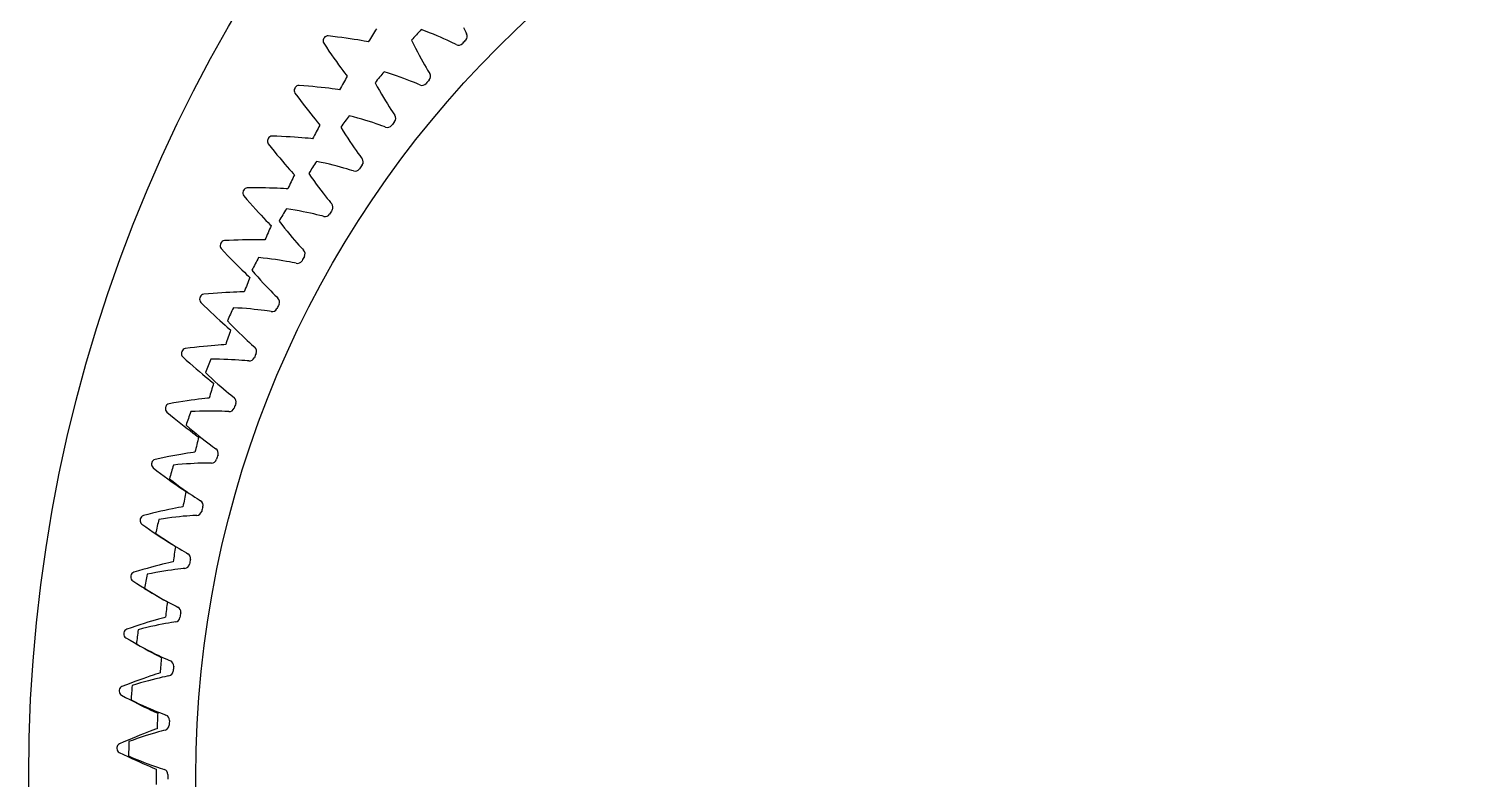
# Model space of a CAD drawing. Header units: millimetres. Extents: x -107 to 107, y -107 to 107.
# Drawn here: x -107.1 to -5.1, y -0.2 to 53.2 of the extents above; entities that cross this region are included whole.
import ezdxf

# ---------------------------------------------------------------- set-up
doc = ezdxf.new("R2010")
doc.units = ezdxf.units.MM

msp = doc.modelspace()

# ---------------------------------------------------------------- linework, layer by layer
at = {"layer": 'journal'}
msp.add_circle((-21.875, 0), 73.3245, dxfattribs=at)
at = {"layer": 'outer'}
msp.add_circle((0, 0), 107.079107, dxfattribs=at)
at = {"layer": 'output_ring'}
for p, q in [((-86.117481, 52.113367), (-85.928259, 51.831322)), ((-85.460281, 52.599354), (-85.797691, 52.638197)), ((-85.133917, 52.559568), (-85.460281, 52.599354)), ((-84.819504, 52.518754), (-85.133917, 52.559568)), ((-84.517855, 52.47726), (-84.819504, 52.518754)), ((-84.229989, 52.435484), (-84.517855, 52.47726)), ((-83.957225, 52.393898), (-84.229989, 52.435484)), ((-83.701347, 52.353081), (-83.957225, 52.393898)), ((-83.464922, 52.313783), (-83.701347, 52.353081)), ((-83.252019, 52.27707), (-83.464922, 52.313783)), ((-83.070354, 52.244733), (-83.252019, 52.27707)), ((-82.946397, 52.222127), (-83.070354, 52.244733)), ((-85.928259, 51.831322), (-85.743263, 51.559526)), ((-85.743263, 51.559526), (-85.562835, 51.298822)), ((-85.562835, 51.298822), (-85.387653, 51.049774)), ((-85.387653, 51.049774), (-85.218541, 50.813103)), ((-85.218541, 50.813103), (-85.056521, 50.589766)), ((-85.056521, 50.589766), (-84.902927, 50.381083)), ((-84.902927, 50.381083), (-84.759602, 50.188991)), ((-84.759602, 50.188991), (-84.62936, 50.016619)), ((-84.62936, 50.016619), (-84.517329, 49.870001)), ((-87.521695, 49.092816), (-87.860402, 49.117954)), ((-87.193986, 49.066289), (-87.521695, 49.092816)), ((-86.878178, 49.038251), (-87.193986, 49.066289)), ((-86.575095, 49.009015), (-86.878178, 49.038251)), ((-86.285773, 48.97894), (-86.575095, 49.009015)), ((-86.011547, 48.948442), (-86.285773, 48.97894)), ((-85.754225, 48.918027), (-86.011547, 48.948442)), ((-84.517329, 49.870001), (-84.440405, 49.770206)), ((-88.15866, 48.580595), (-87.958163, 48.306451)), ((-87.958163, 48.306451), (-87.762305, 48.042375)), ((-87.762305, 48.042375), (-87.571459, 47.789197)), ((-85.516402, 48.888343), (-85.754225, 48.918027)), ((-85.302187, 48.860288), (-85.516402, 48.888343)), ((-85.11936, 48.83534), (-85.302187, 48.860288)), ((-84.994589, 48.817776), (-85.11936, 48.83534)), ((-87.571459, 47.789197), (-87.386329, 47.547452)), ((-87.386329, 47.547452), (-87.207764, 47.317829)), ((-87.207764, 47.317829), (-87.036827, 47.101242)), ((-87.036827, 47.101242), (-86.874902, 46.898955)), ((-86.874902, 46.898955), (-86.72391, 46.712829)), ((-86.72391, 46.712829), (-86.586789, 46.545877)), ((-86.586789, 46.545877), (-86.468908, 46.403919)), ((-86.468908, 46.403919), (-86.388003, 46.307323)), ((-90.054994, 44.968006), (-89.843552, 44.702212)), ((-89.43931, 45.505619), (-89.778758, 45.51701)), ((-89.110796, 45.492394), (-89.43931, 45.505619)), ((-88.794111, 45.477178), (-89.110796, 45.492394)), ((-88.490093, 45.460249), (-88.794111, 45.477178)), ((-88.199789, 45.441923), (-88.490093, 45.460249)), ((-87.924553, 45.422563), (-88.199789, 45.441923)), ((-87.66621, 45.402602), (-87.924553, 45.422563)), ((-87.427378, 45.38258), (-87.66621, 45.402602)), ((-87.212202, 45.363229), (-87.427378, 45.38258)), ((-87.028515, 45.34571), (-87.212202, 45.363229)), ((-86.903134, 45.333217), (-87.028515, 45.34571)), ((-89.843552, 44.702212), (-89.637153, 44.44629)), ((-89.637153, 44.44629), (-89.436204, 44.201054)), ((-89.436204, 44.201054), (-89.241429, 43.967011)), ((-89.241429, 43.967011), (-89.053706, 43.744813)), ((-89.053706, 43.744813), (-88.874131, 43.53533)), ((-88.874131, 43.53533), (-88.704142, 43.339772)), ((-88.704142, 43.339772), (-88.545731, 43.159918)), ((-88.545731, 43.159918), (-88.401957, 42.99866)), ((-88.401957, 42.99866), (-88.27842, 42.861596)), ((-88.27842, 42.861596), (-88.193667, 42.768358)), ((-91.209978, 41.843656), (-91.549608, 41.841282)), ((-90.881197, 41.843756), (-91.209978, 41.843656)), ((-90.564156, 41.841385), (-90.881197, 41.843756)), ((-90.259701, 41.836791), (-90.564156, 41.841385)), ((-89.968893, 41.830245), (-90.259701, 41.836791)), ((-89.693099, 41.822055), (-89.968893, 41.830245)), ((-89.434159, 41.81258), (-89.693099, 41.822055)), ((-89.194712, 41.802253), (-89.434159, 41.81258)), ((-88.978929, 41.791638), (-89.194712, 41.802253)), ((-91.803369, 41.281534), (-91.581329, 41.024527)), ((-91.581329, 41.024527), (-91.364728, 40.77718)), ((-91.364728, 40.77718), (-91.154006, 40.540289)), ((-88.794682, 41.781578), (-88.978929, 41.791638)), ((-88.668898, 41.774176), (-88.794682, 41.781578)), ((-91.154006, 40.540289), (-90.949906, 40.314331)), ((-90.949906, 40.314331), (-90.753332, 40.099923)), ((-90.753332, 40.099923), (-90.565416, 39.897891)), ((-90.565416, 39.897891), (-90.387641, 39.709381)), ((-90.387641, 39.709381), (-90.222072, 39.536095)), ((-90.222072, 39.536095), (-90.071881, 39.380796)), ((-90.071881, 39.380796), (-89.94289, 39.248851)), ((-89.94289, 39.248851), (-89.854428, 39.159124)), ((-92.830787, 38.112945), (-93.170042, 38.096808)), ((-92.502281, 38.126368), (-92.830787, 38.112945)), ((-92.185404, 38.136848), (-92.502281, 38.126368)), ((-91.881013, 38.144595), (-92.185404, 38.136848)), ((-91.590179, 38.14984), (-91.881013, 38.144595)), ((-91.314279, 38.152833), (-91.590179, 38.14984)), ((-91.055167, 38.15386), (-91.314279, 38.152833)), ((-90.815499, 38.153245), (-91.055167, 38.15386)), ((-90.599463, 38.151384), (-90.815499, 38.153245)), ((-90.41496, 38.148798), (-90.599463, 38.151384)), ((-90.288979, 38.1465), (-90.41496, 38.148798)), ((-93.400911, 37.527237), (-93.168638, 37.279439)), ((-93.168638, 37.279439), (-92.942191, 37.041073)), ((-92.942191, 37.041073), (-92.722042, 36.812917)), ((-92.722042, 36.812917), (-92.508953, 36.595415)), ((-92.508953, 36.595415), (-92.303851, 36.38915)), ((-92.303851, 36.38915), (-92.107902, 36.194899)), ((-92.107902, 36.194899), (-91.922633, 36.013749)), ((-91.922633, 36.013749), (-91.750177, 35.847315)), ((-91.750177, 35.847315), (-91.593816, 35.69823)), ((-91.593816, 35.69823), (-91.459585, 35.57162)), ((-91.459585, 35.57162), (-91.367559, 35.485553)), ((-94.844995, 33.711282), (-94.602871, 33.473101)), ((-94.299076, 34.319614), (-94.637398, 34.289742)), ((-93.971384, 34.346339), (-94.299076, 34.319614)), ((-93.655191, 34.369652), (-93.971384, 34.346339)), ((-93.351365, 34.389729), (-93.655191, 34.369652)), ((-93.060982, 34.406755), (-93.351365, 34.389729)), ((-92.78543, 34.420927), (-93.060982, 34.406755)), ((-92.526573, 34.432453), (-92.78543, 34.420927)), ((-92.287077, 34.441552), (-92.526573, 34.432453)), ((-92.071142, 34.448447), (-92.287077, 34.441552)), ((-91.886686, 34.453341), (-92.071142, 34.448447)), ((-91.760716, 34.45615), (-91.886686, 34.453341)), ((-94.602871, 33.473101), (-94.36695, 33.244108)), ((-94.36695, 33.244108), (-94.137735, 33.02506)), ((-94.137735, 33.02506), (-93.916007, 32.816374)), ((-93.916007, 32.816374), (-93.702715, 32.61859)), ((-93.702715, 32.61859), (-93.499054, 32.432439)), ((-93.499054, 32.432439), (-93.306597, 32.258946)), ((-93.306597, 32.258946), (-93.127538, 32.099637)), ((-93.127538, 32.099637), (-92.965263, 31.957011)), ((-92.965263, 31.957011), (-92.826011, 31.835946)), ((-92.826011, 31.835946), (-92.730573, 31.753678)), ((-94.378886, 30.60714), (-94.66834, 30.578359)), ((-94.104135, 30.632467), (-94.378886, 30.60714)), ((-93.845958, 30.654474), (-94.104135, 30.632467)), ((-93.607027, 30.673271), (-93.845958, 30.654474)), ((-93.391549, 30.688911), (-93.607027, 30.673271)), ((-93.207443, 30.701276), (-93.391549, 30.688911)), ((-93.08169, 30.709188), (-93.207443, 30.701276)), ((-96.133249, 29.83994), (-95.881671, 29.611767)), ((-95.612432, 30.469895), (-95.949266, 30.426338)), ((-95.881671, 29.611767), (-95.636664, 29.392523)), ((-95.286092, 30.509878), (-95.612432, 30.469895)), ((-94.971104, 30.545986), (-95.286092, 30.509878)), ((-94.66834, 30.578359), (-94.971104, 30.545986)), ((-95.636664, 29.392523), (-95.398761, 29.182944)), ((-95.398761, 29.182944), (-95.168758, 28.983414)), ((-95.168758, 28.983414), (-94.947625, 28.794437)), ((-94.947625, 28.794437), (-94.736588, 28.616692)), ((-94.736588, 28.616692), (-94.537258, 28.451141)), ((-94.537258, 28.451141), (-94.35189, 28.29922)), ((-94.35189, 28.29922), (-94.183969, 28.163288)), ((-94.183969, 28.163288), (-94.039925, 28.047965)), ((-94.039925, 28.047965), (-93.941231, 27.969632)), ((-96.768696, 26.570115), (-97.103488, 26.512943)), ((-96.444245, 26.623291), (-96.768696, 26.570115)), ((-96.130979, 26.672134), (-96.444245, 26.623291)), ((-95.829776, 26.71675), (-96.130979, 26.672134)), ((-95.541726, 26.757237), (-95.829776, 26.71675)), ((-95.268227, 26.793678), (-95.541726, 26.757237)), ((-95.011154, 26.82613), (-95.268227, 26.793678)), ((-94.773181, 26.854594), (-95.011154, 26.82613)), ((-94.558514, 26.878954), (-94.773181, 26.854594)), ((-94.37506, 26.89877), (-94.558514, 26.878954)), ((-94.249731, 26.911771), (-94.37506, 26.89877)), ((-97.263557, 25.919571), (-97.002938, 25.701781)), ((-97.002938, 25.701781), (-96.749248, 25.492646)), ((-96.749248, 25.492646), (-96.503047, 25.29288)), ((-96.503047, 25.29288), (-96.265146, 25.102836)), ((-96.265146, 25.102836), (-96.036537, 24.922975)), ((-96.036537, 24.922975), (-95.81847, 24.753929)), ((-95.81847, 24.753929), (-95.612594, 24.596592)), ((-95.612594, 24.596592), (-95.421222, 24.452307)), ((-95.421222, 24.452307), (-95.24793, 24.323292)), ((-95.24793, 24.323292), (-95.099331, 24.213901)), ((-95.099331, 24.213901), (-94.997544, 24.139633)), ((-97.76597, 22.626681), (-98.09817, 22.555988)), ((-97.44394, 22.692961), (-97.76597, 22.626681)), ((-97.132911, 22.754459), (-97.44394, 22.692961)), ((-96.833764, 22.811245), (-97.132911, 22.754459)), ((-96.547591, 22.863372), (-96.833764, 22.811245)), ((-96.275794, 22.910867), (-96.547591, 22.863372)), ((-96.020246, 22.95371), (-96.275794, 22.910867)), ((-95.783623, 22.991795), (-96.020246, 22.95371)), ((-95.57012, 23.024834), (-95.783623, 22.991795)), ((-95.38762, 23.052068), (-95.57012, 23.024834)), ((-95.26292, 23.070138), (-95.38762, 23.052068)), ((-98.23406, 21.956616), (-97.96483, 21.749566)), ((-97.96483, 21.749566), (-97.702873, 21.550884)), ((-97.702873, 21.550884), (-97.448778, 21.361261)), ((-97.448778, 21.361261), (-97.203372, 21.181013)), ((-97.203372, 21.181013), (-96.967661, 21.010564)), ((-96.967661, 21.010564), (-96.742923, 20.850494)), ((-96.742923, 20.850494), (-96.53084, 20.70163)), ((-96.53084, 20.70163), (-96.333778, 20.565219)), ((-96.333778, 20.565219), (-96.1554, 20.443333)), ((-96.1554, 20.443333), (-96.00249, 20.340054)), ((-96.00249, 20.340054), (-95.897777, 20.269971)), ((-98.602615, 18.64607), (-98.931677, 18.561973)), ((-98.283535, 18.725347), (-98.602615, 18.64607)), ((-97.975254, 18.799399), (-98.283535, 18.725347)), ((-97.678654, 18.868261), (-97.975254, 18.799399)), ((-97.394829, 18.931943), (-97.678654, 18.868261)), ((-97.125179, 18.990414), (-97.394829, 18.931943)), ((-96.871578, 19.043578), (-97.125179, 18.990414)), ((-96.636692, 19.09122), (-96.871578, 19.043578)), ((-96.424704, 19.132885), (-96.636692, 19.09122)), ((-96.243457, 19.167493), (-96.424704, 19.132885)), ((-96.119593, 19.190601), (-96.243457, 19.167493)), ((-99.043166, 17.957587), (-98.765766, 17.761618)), ((-98.765766, 17.761618), (-98.495972, 17.573715)), ((-98.495972, 17.573715), (-98.234402, 17.394544)), ((-98.234402, 17.394544), (-97.981892, 17.22439)), ((-97.981892, 17.22439), (-97.739468, 17.063633)), ((-97.739468, 17.063633), (-97.508427, 16.912803)), ((-97.508427, 16.912803), (-97.290486, 16.772655)), ((-97.290486, 16.772655), (-97.088057, 16.644343)), ((-97.088057, 16.644343), (-96.904886, 16.529785)), ((-96.904886, 16.529785), (-96.747916, 16.432788)), ((-96.747916, 16.432788), (-96.640449, 16.367007)), ((-99.277256, 14.634825), (-99.60264, 14.537461)), ((-98.961651, 14.726967), (-99.277256, 14.634825)), ((-98.656624, 14.813451), (-98.961651, 14.726967)), ((-98.363058, 14.894277), (-98.656624, 14.813451)), ((-98.082047, 14.969409), (-98.363058, 14.894277)), ((-97.814989, 15.038759), (-98.082047, 14.969409)), ((-97.56375, 15.102156), (-97.814989, 15.038759)), ((-97.330988, 15.159279), (-97.56375, 15.102156)), ((-97.120862, 15.2095), (-97.330988, 15.159279)), ((-96.941167, 15.251425), (-97.120862, 15.2095)), ((-96.818341, 15.279534), (-96.941167, 15.251425)), ((-99.689543, 13.929053), (-99.40443, 13.744487)), ((-99.40443, 13.744487), (-99.127243, 13.567672)), ((-99.127243, 13.567672), (-98.858626, 13.399249)), ((-98.858626, 13.399249), (-98.599428, 13.239467)), ((-98.599428, 13.239467), (-98.350689, 13.088667)), ((-98.350689, 13.088667), (-98.113725, 12.947323)), ((-98.113725, 12.947323), (-97.890283, 12.816123)), ((-97.890283, 12.816123), (-97.682821, 12.69612)), ((-97.682821, 12.69612), (-97.495158, 12.589079)), ((-97.495158, 12.589079), (-97.334386, 12.498523)), ((-97.334386, 12.498523), (-97.224341, 12.437151)), ((-97.657451, 11.261126), (-97.86537, 11.202431)), ((-97.479603, 11.310299), (-97.657451, 11.261126)), ((-97.358017, 11.343363), (-97.479603, 11.310299)), ((-99.788784, 10.599534), (-100.109955, 10.489064)), ((-99.477173, 10.70439), (-99.788784, 10.599534)), ((-99.175902, 10.803165), (-99.477173, 10.70439)), ((-98.885852, 10.895822), (-99.175902, 10.803165)), ((-98.608117, 10.982279), (-98.885852, 10.895822)), ((-98.344088, 11.062396), (-98.608117, 10.982279)), ((-98.095626, 11.135923), (-98.344088, 11.062396)), ((-97.86537, 11.202431), (-98.095626, 11.135923)), ((-100.172132, 9.877634), (-99.879773, 9.704774)), ((-99.879773, 9.704774), (-99.595647, 9.539337)), ((-99.595647, 9.539337), (-99.320426, 9.381938)), ((-99.320426, 9.381938), (-99.054966, 9.232792)), ((-99.054966, 9.232792), (-98.800319, 9.092196)), ((-98.800319, 9.092196), (-98.557823, 8.960572)), ((-98.557823, 8.960572), (-98.329247, 8.838535)), ((-98.329247, 8.838535), (-98.117093, 8.727037)), ((-98.117093, 8.727037), (-97.925246, 8.62769)), ((-97.925246, 8.62769), (-97.760936, 8.543723)), ((-97.760936, 8.543723), (-97.648494, 8.486861)), ((-98.46633, 7.151393), (-98.711608, 7.067857)), ((-98.238958, 7.227178), (-98.46633, 7.151393)), ((-98.033589, 7.294251), (-98.238958, 7.227178)), ((-97.85788, 7.35059), (-98.033589, 7.294251)), ((-97.737734, 7.388554), (-97.85788, 7.35059)), ((-100.13636, 6.546828), (-100.45279, 6.423433)), ((-99.829254, 6.664227), (-100.13636, 6.546828)), ((-99.532233, 6.77513), (-99.829254, 6.664227)), ((-99.246177, 6.879464), (-99.532233, 6.77513)), ((-98.972174, 6.977107), (-99.246177, 6.879464)), ((-98.711608, 7.067857), (-98.972174, 6.977107)), ((-100.490137, 5.809986), (-100.191013, 5.649116)), ((-100.191013, 5.649116), (-99.900417, 5.495329)), ((-99.900417, 5.495329), (-99.619043, 5.349213)), ((-99.619043, 5.349213), (-99.347757, 5.210948)), ((-99.347757, 5.210948), (-99.087622, 5.080787)), ((-99.087622, 5.080787), (-98.83999, 4.959098)), ((-98.83999, 4.959098), (-98.606657, 4.846424)), ((-98.606657, 4.846424), (-98.390158, 4.743616)), ((-98.390158, 4.743616), (-98.194442, 4.652125)), ((-98.194442, 4.652125), (-98.026865, 4.574886)), ((-98.026865, 4.574886), (-97.912211, 4.522628)), ((-98.916946, 3.061705), (-99.173619, 2.96047)), ((-98.675254, 3.155113), (-98.916946, 3.061705)), ((-98.451141, 3.24005), (-98.675254, 3.155113)), ((-98.248659, 3.315391), (-98.451141, 3.24005)), ((-98.075377, 3.378805), (-98.248659, 3.315391)), ((-97.956868, 3.421606), (-98.075377, 3.378805)), ((-100.319412, 2.483366), (-100.630582, 2.347249)), ((-100.017316, 2.613114), (-100.319412, 2.483366)), ((-99.725034, 2.735963), (-100.017316, 2.613114)), ((-99.443441, 2.851804), (-99.725034, 2.735963)), ((-99.173619, 2.96047), (-99.443441, 2.851804)), ((-100.643038, 1.732792), (-100.33764, 1.584176)), ((-100.33764, 1.584176), (-100.04105, 1.442293)), ((-100.04105, 1.442293), (-99.753986, 1.307699)), ((-99.753986, 1.307699), (-99.477319, 1.180542)), ((-99.477319, 1.180542), (-99.212123, 1.06103)), ((-99.212123, 1.06103), (-98.959763, 0.949476)), ((-98.959763, 0.949476), (-98.722055, 0.846351)), ((-98.722055, 0.846351), (-98.501568, 0.752401)), ((-98.501568, 0.752401), (-98.302306, 0.668917)), ((-98.302306, 0.668917), (-98.131736, 0.598533)), ((-98.131736, 0.598533), (-98.015059, 0.550963))]:
    msp.add_line(p, q, dxfattribs=at)
for centre, radius, start, end in [((0, 0), 98.016607, 147.161803, 147.805939), ((-85.866762, 52.278109), 0.3, 148.665765, 213.307909), ((0, 0), 100.829107, 148.624558, 148.665765), ((-85.829141, 52.33985), 0.3, 83.982414, 148.624558), ((0, 0), 100.829107, 150.947138, 150.988345), ((-87.879735, 48.818578), 0.3, 86.304995, 150.947138), ((0, 0), 98.016607, 149.484383, 150.12852), ((-87.914823, 48.755362), 0.3, 150.988345, 215.630489), ((0, 0), 98.016607, 151.806964, 152.451101), ((-89.81844, 45.152511), 0.3, 153.310926, 217.95307), ((0, 0), 100.829107, 153.269719, 153.310926), ((-89.785943, 45.217096), 0.3, 88.627575, 153.269719), ((-91.544633, 41.541323), 0.3, 90.950156, 155.5923), ((0, 0), 98.016607, 154.129545, 154.773681), ((-91.574486, 41.475474), 0.3, 155.633507, 220.275651), ((0, 0), 100.829107, 155.5923, 155.633507), ((0, 0), 98.016607, 156.452125, 157.096262), ((-93.180075, 37.730293), 0.3, 157.956087, 222.598231), ((0, 0), 100.829107, 157.91488, 157.956087), ((-93.152916, 37.797298), 0.3, 93.272737, 157.91488), ((0, 0), 98.016607, 158.774706, 159.418843), ((-94.63257, 33.923121), 0.3, 160.278668, 224.920812), ((0, 0), 100.829107, 160.237461, 160.278668), ((-94.608148, 33.991171), 0.3, 95.595317, 160.237461), ((0, 0), 98.016607, 161.097286, 161.741423), ((-95.929583, 30.060213), 0.3, 162.601249, 227.243392), ((0, 0), 100.829107, 162.560042, 162.601249), ((-95.907939, 30.129198), 0.3, 97.917898, 162.560042), ((0, 0), 98.016607, 163.419867, 164.064004), ((-97.050154, 26.217722), 0.3, 100.240478, 164.882622), ((-97.068985, 26.147917), 0.3, 164.923829, 229.565973), ((0, 0), 100.829107, 164.882622, 164.923829), ((0, 0), 98.016607, 165.742448, 166.386584), ((-98.032916, 22.26317), 0.3, 102.563059, 167.205203), ((-98.048902, 22.19266), 0.3, 167.24641, 231.888554), ((0, 0), 100.829107, 167.205203, 167.24641), ((0, 0), 98.016607, 168.065028, 168.709165), ((-98.85461, 18.272041), 0.3, 104.88564, 169.527784), ((-98.867726, 18.20094), 0.3, 169.568991, 234.211134), ((0, 0), 100.829107, 169.527784, 169.568991), ((0, 0), 98.016607, 170.387609, 171.031746), ((0, 0), 100.829107, 171.850364, 171.891571), ((-99.513886, 14.25089), 0.3, 107.20822, 171.850364), ((-99.52411, 14.179316), 0.3, 171.891571, 236.533715), ((0, 0), 98.016607, 172.71019, 173.354326), ((0, 0), 100.829107, 174.172945, 174.214152), ((-100.009661, 10.206325), 0.3, 109.530801, 174.172945), ((-100.016976, 10.134396), 0.3, 174.214152, 238.856296), ((0, 0), 98.016607, 175.03277, 175.676907), ((0, 0), 100.829107, 176.495526, 176.536732), ((-100.341121, 6.144991), 0.3, 111.853382, 176.495526), ((-100.345514, 6.072825), 0.3, 176.536732, 241.178876), ((0, 0), 98.016607, 177.355351, 177.999488), ((0, 0), 100.829107, 178.818106, 178.859313), ((-100.50772, 2.073561), 0.3, 114.175962, 178.818106), ((-100.509185, 2.001276), 0.3, 178.859313, 243.501457), ((0, 0), 98.016607, 179.677932, 180.322068)]:
    msp.add_arc(centre, radius, start, end, dxfattribs=at)
at = {"layer": 'thin_ring_external'}
for p, q in [((-78.887325, 52.979954), (-79.186601, 53.093277)), ((-76.192683, 53.228937), (-76.098887, 53.049586)), ((-76.098887, 53.049586), (-76.017578, 52.89713)), ((-79.872816, 52.342802), (-79.733228, 52.054838)), ((-79.733228, 52.054838), (-79.595261, 51.777926)), ((-78.599201, 52.867259), (-78.887325, 52.979954)), ((-78.322741, 52.755677), (-78.599201, 52.867259)), ((-78.058575, 52.645768), (-78.322741, 52.755677)), ((-77.807498, 52.538201), (-78.058575, 52.645768)), ((-77.570551, 52.433793), (-77.807498, 52.538201)), ((-77.349159, 52.333591), (-77.570551, 52.433793)), ((-77.145392, 52.23901), (-77.349159, 52.333591)), ((-76.962581, 52.152152), (-77.145392, 52.23901)), ((-76.807122, 52.076743), (-76.962581, 52.152152)), ((-76.700032, 52.025963), (-76.807122, 52.076743)), ((-76.017578, 52.89713), (-75.962734, 52.792063)), ((-79.595261, 51.777926), (-79.459443, 51.512532)), ((-79.459443, 51.512532), (-79.326389, 51.259232)), ((-79.326389, 51.259232), (-79.196836, 51.018761)), ((-79.196836, 51.018761), (-79.071692, 50.792082)), ((-81.518143, 49.999761), (-81.822815, 50.097655)), ((-81.224641, 49.901926), (-81.518143, 49.999761)), ((-79.071692, 50.792082), (-78.952125, 50.580519)), ((-78.952125, 50.580519), (-78.83973, 50.38601)), ((-78.83973, 50.38601), (-78.736899, 50.211682)), ((-78.736899, 50.211682), (-78.647911, 50.063576)), ((-78.647911, 50.063576), (-78.587773, 49.961447)), ((-82.469816, 49.313121), (-82.315706, 49.03266)), ((-82.315706, 49.03266), (-82.16378, 48.763154)), ((-80.942845, 49.804605), (-81.224641, 49.901926)), ((-80.673411, 49.708328), (-80.942845, 49.804605)), ((-80.417169, 49.613721), (-80.673411, 49.708328)), ((-80.1752, 49.521548), (-80.417169, 49.613721)), ((-79.94898, 49.432782), (-80.1752, 49.521548)), ((-79.74065, 49.348728), (-79.94898, 49.432782)), ((-79.553642, 49.271318), (-79.74065, 49.348728)), ((-79.394535, 49.203945), (-79.553642, 49.271318)), ((-79.284992, 49.158699), (-79.394535, 49.203945)), ((-82.16378, 48.763154), (-82.014588, 48.505041)), ((-82.014588, 48.505041), (-81.868774, 48.258865)), ((-81.868774, 48.258865), (-81.727111, 48.025323)), ((-81.727111, 48.025323), (-81.590556, 47.805329)), ((-83.99336, 46.889125), (-84.302633, 46.971335)), ((-81.590556, 47.805329), (-81.460342, 47.600147)), ((-81.460342, 47.600147), (-81.338162, 47.411631)), ((-81.338162, 47.411631), (-81.226564, 47.242782)), ((-81.226564, 47.242782), (-81.13013, 47.099413)), ((-81.13013, 47.099413), (-81.064856, 47.000488)), ((-84.908731, 46.154787), (-84.740501, 45.882561)), ((-84.740501, 45.882561), (-84.575012, 45.621164)), ((-83.695245, 46.806403), (-83.99336, 46.889125)), ((-83.408847, 46.723598), (-83.695245, 46.806403)), ((-83.134848, 46.641205), (-83.408847, 46.723598)), ((-82.87411, 46.559805), (-83.134848, 46.641205)), ((-82.627751, 46.480108), (-82.87411, 46.559805)), ((-82.397293, 46.403007), (-82.627751, 46.480108)), ((-82.184943, 46.329701), (-82.397293, 46.403007)), ((-81.994226, 46.261941), (-82.184943, 46.329701)), ((-81.831887, 46.202779), (-81.994226, 46.261941)), ((-81.720176, 46.163186), (-81.831887, 46.202779)), ((-84.575012, 45.621164), (-84.412835, 45.371006)), ((-84.412835, 45.371006), (-84.254642, 45.132597)), ((-84.254642, 45.132597), (-84.101239, 44.906592)), ((-84.101239, 44.906592), (-83.953629, 44.693858)), ((-83.953629, 44.693858), (-83.813109, 44.495593)), ((-83.813109, 44.495593), (-83.681462, 44.313561)), ((-83.681462, 44.313561), (-83.561388, 44.15063)), ((-83.561388, 44.15063), (-83.457759, 44.012372)), ((-83.457759, 44.012372), (-83.387519, 43.916909)), ((-87.183198, 42.876041), (-87.001287, 42.61276)), ((-86.306516, 43.656161), (-86.619584, 43.722471)), ((-86.004567, 43.588769), (-86.306516, 43.656161)), ((-85.714314, 43.520695), (-86.004567, 43.588769)), ((-85.436466, 43.4524), (-85.714314, 43.520695)), ((-85.171911, 43.384419), (-85.436466, 43.4524)), ((-84.921804, 43.317405), (-85.171911, 43.384419)), ((-84.68771, 43.252173), (-84.921804, 43.317405)), ((-84.471894, 43.189805), (-84.68771, 43.252173)), ((-84.277966, 43.131872), (-84.471894, 43.189805)), ((-84.112818, 43.081076), (-84.277966, 43.131872)), ((-83.999232, 43.047239), (-84.112818, 43.081076)), ((-87.001287, 42.61276), (-86.822667, 42.360154)), ((-86.822667, 42.360154), (-86.647929, 42.118603)), ((-86.647929, 42.118603), (-86.477768, 41.888582)), ((-86.477768, 41.888582), (-86.313026, 41.670705)), ((-86.313026, 41.670705), (-86.154746, 41.465786)), ((-86.154746, 41.465786), (-86.004285, 41.274954)), ((-86.004285, 41.274954), (-85.863516, 41.099882)), ((-85.863516, 41.099882), (-85.735279, 40.943295)), ((-85.735279, 40.943295), (-85.624726, 40.810508)), ((-85.624726, 40.810508), (-85.549703, 40.718756)), ((-88.451579, 40.309302), (-88.767623, 40.359541)), ((-88.146582, 40.257416), (-88.451579, 40.309302)), ((-87.853232, 40.204252), (-88.146582, 40.257416)), ((-87.572259, 40.150232), (-87.853232, 40.204252)), ((-87.304578, 40.095849), (-87.572259, 40.150232)), ((-87.051376, 40.041693), (-87.304578, 40.095849)), ((-86.814256, 39.988499), (-87.051376, 40.041693)), ((-86.595537, 39.937232), (-86.814256, 39.988499)), ((-86.398904, 39.889276), (-86.595537, 39.937232)), ((-86.231378, 39.84698), (-86.398904, 39.889276)), ((-86.116212, 39.818986), (-86.231378, 39.84698)), ((-89.287283, 39.485437), (-89.092167, 39.231788)), ((-89.092167, 39.231788), (-88.900881, 38.988631)), ((-88.900881, 38.988631), (-88.714037, 38.756317)), ((-88.714037, 38.756317), (-88.532353, 38.535285)), ((-88.532353, 38.535285), (-88.356701, 38.326105)), ((-88.356701, 38.326105), (-88.188164, 38.129534)), ((-88.188164, 38.129534), (-88.028156, 37.946634)), ((-88.028156, 37.946634), (-87.878631, 37.778978)), ((-87.878631, 37.778978), (-87.742565, 37.629143)), ((-90.42295, 36.857281), (-90.741148, 36.891317)), ((-90.115702, 36.821036), (-90.42295, 36.857281)), ((-89.82002, 36.78292), (-90.115702, 36.821036)), ((-89.536655, 36.743317), (-89.82002, 36.78292)), ((-89.266547, 36.702673), (-89.536655, 36.743317)), ((-89.010909, 36.661516), (-89.266547, 36.702673)), ((-87.742565, 37.629143), (-87.625377, 37.502174)), ((-87.625377, 37.502174), (-87.545767, 37.414373)), ((-91.215498, 35.991819), (-91.007684, 35.748463)), ((-91.007684, 35.748463), (-90.804232, 35.515392)), ((-88.771383, 36.620499), (-89.010909, 36.661516)), ((-88.550332, 36.580467), (-88.771383, 36.620499)), ((-88.351507, 36.542614), (-88.550332, 36.580467)), ((-88.182039, 36.508927), (-88.351507, 36.542614)), ((-88.065594, 36.48685), (-88.182039, 36.508927)), ((-90.804232, 35.515392), (-90.60577, 35.292921)), ((-90.60577, 35.292921), (-90.413037, 35.081454)), ((-90.413037, 35.081454), (-90.226933, 34.881515)), ((-90.226933, 34.881515), (-90.048579, 34.693807)), ((-90.048579, 34.693807), (-89.879441, 34.519315)), ((-89.879441, 34.519315), (-89.72155, 34.359513)), ((-89.72155, 34.359513), (-89.578011, 34.216821)), ((-89.578011, 34.216821), (-89.454492, 34.096002)), ((-89.454492, 34.096002), (-89.370503, 34.012379)), ((-92.215488, 33.309104), (-92.535009, 33.326848)), ((-91.90679, 33.288594), (-92.215488, 33.309104)), ((-91.609548, 33.265626), (-91.90679, 33.288594)), ((-91.32453, 33.240543), (-91.609548, 33.265626)), ((-91.052699, 33.213744), (-91.32453, 33.240543)), ((-90.795293, 33.185694), (-91.052699, 33.213744)), ((-90.553985, 33.156961), (-90.795293, 33.185694)), ((-90.331178, 33.128268), (-90.553985, 33.156961)), ((-90.130679, 33.100616), (-90.331178, 33.128268)), ((-89.959713, 33.075626), (-90.130679, 33.100616)), ((-89.842292, 33.059524), (-89.959713, 33.075626)), ((-92.962811, 32.404303), (-92.742842, 32.171876)), ((-92.742842, 32.171876), (-92.527755, 31.949496)), ((-92.527755, 31.949496), (-92.318192, 31.737449)), ((-92.318192, 31.737449), (-92.114913, 31.5361)), ((-92.114913, 31.5361), (-91.918843, 31.345924)), ((-91.918843, 31.345924), (-91.731137, 31.167567)), ((-91.731137, 31.167567), (-91.553309, 31.00194)), ((-91.553309, 31.00194), (-91.387465, 30.850408)), ((-91.387465, 30.850408), (-91.236828, 30.715231)), ((-91.236828, 30.715231), (-91.107301, 30.600876)), ((-91.107301, 30.600876), (-91.019151, 30.521652)), ((-93.824516, 29.674027), (-94.144525, 29.675433)), ((-93.515173, 29.669306), (-93.824516, 29.674027)), ((-93.217145, 29.661545), (-93.515173, 29.669306)), ((-92.931219, 29.651049), (-93.217145, 29.661545)), ((-92.658374, 29.638164), (-92.931219, 29.651049)), ((-92.399872, 29.623294), (-92.658374, 29.638164)), ((-92.157412, 29.60692), (-92.399872, 29.623294)), ((-91.93343, 29.589641), (-92.157412, 29.60692)), ((-91.731781, 29.572263), (-91.93343, 29.589641)), ((-91.559761, 29.556035), (-91.731781, 29.572263)), ((-94.524663, 28.732247), (-94.293114, 28.511355)), ((-91.441671, 29.545949), (-91.559761, 29.556035)), ((-94.293114, 28.511355), (-94.066953, 28.300248)), ((-94.066953, 28.300248), (-93.846836, 28.099178)), ((-93.846836, 28.099178), (-93.633541, 27.908471)), ((-93.633541, 27.908471), (-93.428016, 27.728555)), ((-93.428016, 27.728555), (-93.231448, 27.560015)), ((-93.231448, 27.560015), (-93.045395, 27.403684)), ((-93.045395, 27.403684), (-92.87203, 27.260817)), ((-92.87203, 27.260817), (-92.714687, 27.133508)), ((-92.714687, 27.133508), (-92.57949, 27.025917)), ((-92.57949, 27.025917), (-92.48741, 26.951297)), ((-95.245835, 25.961534), (-95.565499, 25.946599)), ((-94.936655, 25.972615), (-95.245835, 25.961534)), ((-94.63862, 25.980081), (-94.936655, 25.972615)), ((-94.352531, 25.984198), (-94.63862, 25.980081)), ((-94.079384, 25.985262), (-94.352531, 25.984198)), ((-93.820459, 25.983611), (-94.079384, 25.985262)), ((-93.577479, 25.979637), (-93.820459, 25.983611)), ((-93.352907, 25.973818), (-93.577479, 25.979637)), ((-93.150634, 25.966759), (-93.352907, 25.973818)), ((-92.97801, 25.959335), (-93.150634, 25.966759)), ((-92.859559, 25.955293), (-92.97801, 25.959335)), ((-95.896982, 24.985233), (-95.654456, 24.776452)), ((-95.654456, 24.776452), (-95.41781, 24.577168)), ((-95.41781, 24.577168), (-95.187713, 24.3876)), ((-95.187713, 24.3876), (-94.964959, 24.208032)), ((-94.964959, 24.208032), (-94.750516, 24.038845)), ((-94.750516, 24.038845), (-94.545598, 23.880562)), ((-94.545598, 23.880562), (-94.351806, 23.733934)), ((-94.351806, 23.733934), (-94.171372, 23.600107)), ((-94.171372, 23.600107), (-94.007734, 23.480998)), ((-94.007734, 23.480998), (-93.86722, 23.38045)), ((-93.86722, 23.38045), (-93.77145, 23.310629)), ((-96.475738, 22.18131), (-96.794223, 22.150072)), ((-96.167527, 22.208163), (-96.475738, 22.18131)), ((-95.870262, 22.230838), (-96.167527, 22.208163)), ((-95.584756, 22.249557), (-95.870262, 22.230838)), ((-95.31202, 22.264567), (-95.584756, 22.249557)), ((-95.053349, 22.276138), (-95.31202, 22.264567)), ((-94.810483, 22.284577), (-95.053349, 22.276138)), ((-94.585907, 22.290232), (-94.810483, 22.284577)), ((-94.383537, 22.29351), (-94.585907, 22.290232)), ((-94.210759, 22.294911), (-94.383537, 22.29351)), ((-94.092257, 22.296922), (-94.210759, 22.294911)), ((-97.076185, 21.173034), (-96.823315, 20.97691)), ((-96.823315, 20.97691), (-96.576803, 20.789969)), ((-96.576803, 20.789969), (-96.337326, 20.612397)), ((-96.337326, 20.612397), (-96.105694, 20.444437)), ((-96.105694, 20.444437), (-95.882891, 20.286421)), ((-95.882891, 20.286421), (-95.67016, 20.138807)), ((-95.67016, 20.138807), (-95.469133, 20.002266)), ((-95.469133, 20.002266), (-95.282101, 19.877826)), ((-95.282101, 19.877826), (-95.112595, 19.767228)), ((-95.112595, 19.767228), (-94.96713, 19.673986)), ((-94.96713, 19.673986), (-94.867919, 19.609146)), ((-97.204579, 18.385774), (-97.511017, 18.343218)), ((-96.908859, 18.423597), (-97.204579, 18.385774)), ((-96.624682, 18.45687), (-96.908859, 18.423597)), ((-96.353068, 18.485786), (-96.624682, 18.45687)), ((-96.095325, 18.510551), (-96.353068, 18.485786)), ((-95.853207, 18.531379), (-96.095325, 18.510551)), ((-95.629212, 18.548493), (-95.853207, 18.531379)), ((-95.427274, 18.562101), (-95.629212, 18.548493)), ((-95.254793, 18.572322), (-95.427274, 18.562101)), ((-95.136548, 18.580381), (-95.254793, 18.572322)), ((-97.511017, 18.343218), (-97.827491, 18.295758)), ((-98.059197, 17.305598), (-97.796643, 17.122641)), ((-97.796643, 17.122641), (-97.540906, 16.948531)), ((-97.540906, 16.948531), (-97.292676, 16.783419)), ((-97.292676, 16.783419), (-97.05277, 16.627505)), ((-97.05277, 16.627505), (-96.822189, 16.481071)), ((-96.822189, 16.481071), (-96.602197, 16.344513)), ((-96.602197, 16.344513), (-96.394461, 16.218414)), ((-96.394461, 16.218414), (-96.201319, 16.103686)), ((-96.201319, 16.103686), (-96.026387, 16.001888)), ((-96.026387, 16.001888), (-95.87635, 15.916195)), ((-95.87635, 15.916195), (-95.773959, 15.856505)), ((-98.348969, 14.45727), (-98.662607, 14.393713)), ((-98.045104, 14.515417), (-98.348969, 14.45727)), ((-97.751702, 14.568291), (-98.045104, 14.515417)), ((-97.469594, 14.616031), (-97.751702, 14.568291)), ((-97.19981, 14.658778), (-97.469594, 14.616031)), ((-96.943669, 14.696671), (-97.19981, 14.658778)), ((-96.702929, 14.729835), (-96.943669, 14.696671)), ((-96.480101, 14.758364), (-96.702929, 14.729835)), ((-96.279121, 14.782265), (-96.480101, 14.758364)), ((-96.107387, 14.801279), (-96.279121, 14.782265)), ((-95.989707, 14.815365), (-96.107387, 14.801279)), ((-98.843453, 13.393014), (-98.571899, 13.223701)), ((-98.571899, 13.223701), (-98.307607, 13.062877)), ((-98.307607, 13.062877), (-98.051269, 12.910654)), ((-98.051269, 12.910654), (-97.803715, 12.767194)), ((-97.803715, 12.767194), (-97.565958, 12.632725)), ((-97.565958, 12.632725), (-97.339281, 12.507577)), ((-97.339281, 12.507577), (-97.125377, 12.39225)), ((-97.125377, 12.39225), (-96.926628, 12.287534)), ((-96.926628, 12.287534), (-96.746726, 12.1948)), ((-96.746726, 12.1948), (-96.59251, 12.11688)), ((-96.59251, 12.11688), (-96.487205, 12.062496)), ((-98.98741, 10.533605), (-99.297394, 10.454117)), ((-98.686911, 10.607192), (-98.98741, 10.533605)), ((-98.396591, 10.674978), (-98.686911, 10.607192)), ((-98.117288, 10.73706), (-98.396591, 10.674978)), ((-97.850039, 10.793527), (-98.117288, 10.73706)), ((-97.596166, 10.844449), (-97.850039, 10.793527)), ((-97.357435, 10.889862), (-97.596166, 10.844449)), ((-97.136354, 10.929732), (-97.357435, 10.889862)), ((-96.936856, 10.963864), (-97.136354, 10.929732)), ((-96.766317, 10.991622), (-96.936856, 10.963864)), ((-96.64951, 11.011699), (-96.766317, 10.991622)), ((-99.426908, 9.445488), (-99.147063, 9.290262)), ((-99.147063, 9.290262), (-98.874903, 9.143143)), ((-98.874903, 9.143143), (-98.611127, 9.004208)), ((-98.611127, 9.004208), (-98.356571, 8.873575)), ((-98.356571, 8.873575), (-98.112258, 8.751421)), ((-98.112258, 8.751421), (-97.879486, 8.638011)), ((-97.879486, 8.638011), (-97.659973, 8.533756)), ((-97.659973, 8.533756), (-97.456137, 8.439325)), ((-97.456137, 8.439325), (-97.271734, 8.355898)), ((-97.271734, 8.355898), (-97.113741, 8.285954)), ((-97.113741, 8.285954), (-97.005795, 8.237018)), ((-97.229864, 7.153289), (-97.398764, 7.116859)), ((-97.114235, 7.179304), (-97.229864, 7.153289)), ((-99.424674, 6.582459), (-99.730194, 6.487247)), ((-99.128323, 6.671294), (-99.424674, 6.582459)), ((-98.841843, 6.753815), (-99.128323, 6.671294)), ((-98.566075, 6.830078), (-98.841843, 6.753815)), ((-98.302058, 6.900117), (-98.566075, 6.830078)), ((-98.051117, 6.963935), (-98.302058, 6.900117)), ((-97.815015, 7.021479), (-98.051117, 6.963935)), ((-97.596258, 7.072585), (-97.815015, 7.021479)), ((-97.398764, 7.116859), (-97.596258, 7.072585)), ((-99.808038, 5.473321), (-99.520632, 5.332586)), ((-99.520632, 5.332586), (-99.241315, 5.199555)), ((-99.241315, 5.199555), (-98.970789, 5.07427)), ((-98.970789, 5.07427), (-98.709895, 4.956805)), ((-98.709895, 4.956805), (-98.459663, 4.847285)), ((-98.459663, 4.847285), (-98.221404, 4.745909)), ((-98.221404, 4.745909), (-97.996854, 4.652999)), ((-97.996854, 4.652999), (-97.788462, 4.569098)), ((-97.788462, 4.569098), (-97.600041, 4.495196)), ((-97.600041, 4.495196), (-97.438682, 4.43341)), ((-97.438682, 4.43341), (-97.328379, 4.39005)), ((-98.307332, 3.065253), (-98.554688, 2.988705)), ((-98.074477, 3.134778), (-98.307332, 3.065253)), ((-97.858615, 3.196987), (-98.074477, 3.134778)), ((-97.663638, 3.251287), (-97.858615, 3.196987)), ((-97.496819, 3.296294), (-97.663638, 3.251287)), ((-97.382669, 3.328179), (-97.496819, 3.296294)), ((-99.659619, 2.614141), (-99.959879, 2.503452)), ((-99.368191, 2.717991), (-99.659619, 2.614141)), ((-99.086298, 2.815033), (-99.368191, 2.717991)), ((-98.814784, 2.905277), (-99.086298, 2.815033)), ((-98.554688, 2.988705), (-98.814784, 2.905277)), ((-99.98585, 1.486874), (-99.691633, 1.360998)), ((-99.691633, 1.360998), (-99.405888, 1.242403)), ((-99.405888, 1.242403), (-99.129318, 1.131094)), ((-99.129318, 1.131094), (-98.862766, 1.027104)), ((-98.862766, 1.027104), (-98.607268, 0.930504)), ((-98.607268, 0.930504), (-98.364144, 0.841425)), ((-98.364144, 0.841425), (-98.135142, 0.760102)), ((-98.135142, 0.760102), (-97.922738, 0.686952)), ((-97.922738, 0.686952), (-97.730789, 0.622767)), ((-97.730789, 0.622767), (-97.566486, 0.569301)), ((-97.566486, 0.569301), (-97.454113, 0.531629))]:
    msp.add_line(p, q, dxfattribs=at)
for centre, radius, start, end in [((-21.875, 0), 78.125, 137.188079, 137.933872), ((-76.529006, 52.359692), 0.375, 242.866241, 316.228201), ((-21.875, 0), 75.3125, 135.966921, 136.228201), ((-76.289667, 52.60838), 0.375, 315.966921, 29.328881), ((-21.875, 0), 78.125, 140.114909, 140.860701), ((-78.904901, 49.76131), 0.375, 318.89375, 32.25571), ((-79.13123, 49.500725), 0.375, 245.793071, 319.155031), ((-21.875, 0), 75.3125, 138.89375, 139.155031), ((-21.875, 0), 78.125, 143.041738, 143.78753), ((-81.371351, 46.784419), 0.375, 321.820579, 35.182539), ((-81.584079, 46.512618), 0.375, 248.7199, 322.08186), ((-21.875, 0), 75.3125, 141.820579, 142.08186), ((-83.682582, 43.685472), 0.375, 324.747408, 38.109368), ((-21.875, 0), 78.125, 145.968567, 146.71436), ((-83.881153, 43.403163), 0.375, 251.646729, 325.008689), ((-21.875, 0), 75.3125, 144.747408, 145.008689), ((-21.875, 0), 78.125, 148.895396, 149.641189), ((-86.016461, 40.180475), 0.375, 254.573558, 327.935518), ((-21.875, 0), 75.3125, 147.674238, 147.935518), ((-85.832563, 40.472555), 0.375, 327.674238, 41.036198), ((-21.875, 0), 78.125, 151.822226, 152.568018), ((-21.875, 0), 75.3125, 150.601067, 150.862348), ((-87.815687, 37.15405), 0.375, 330.601067, 43.963027), ((-87.984431, 36.852961), 0.375, 257.500388, 330.862348), ((-89.626779, 33.738614), 0.375, 333.527896, 46.889856), ((-21.875, 0), 78.125, 154.749055, 155.494847), ((-89.779929, 33.429302), 0.375, 260.427217, 333.789177), ((-21.875, 0), 75.3125, 153.527896, 153.789177), ((-21.875, 0), 78.125, 157.675884, 158.421677), ((-91.398271, 29.918429), 0.375, 263.354046, 336.716006), ((-21.875, 0), 75.3125, 156.454725, 156.716006), ((-91.261115, 30.235158), 0.375, 336.454725, 49.816686), ((-92.714429, 26.652822), 0.375, 339.381555, 52.743515), ((-21.875, 0), 75.3125, 159.381555, 159.642836), ((-21.875, 0), 78.125, 160.602714, 161.348506), ((-92.835235, 26.329503), 0.375, 266.280875, 339.642836), ((-94.087071, 22.671886), 0.375, 269.207705, 342.569665), ((-93.982932, 23.000951), 0.375, 342.308384, 55.670344), ((-21.875, 0), 75.3125, 162.308384, 162.569665), ((-21.875, 0), 78.125, 163.529543, 164.275335), ((-95.063314, 19.289074), 0.375, 345.235213, 58.597173), ((-95.150515, 18.95512), 0.375, 272.134534, 345.496494), ((-21.875, 0), 75.3125, 165.235213, 165.496494), ((-21.875, 0), 78.125, 166.456372, 167.202165), ((-95.952755, 15.526874), 0.375, 348.162042, 61.524003), ((-21.875, 0), 75.3125, 168.162042, 168.423323), ((-21.875, 0), 78.125, 169.383201, 170.128994), ((-96.022791, 15.188903), 0.375, 275.061363, 348.423323), ((-96.701624, 11.38306), 0.375, 277.988193, 351.350153), ((-96.648937, 11.724165), 0.375, 351.088872, 64.450832), ((-21.875, 0), 75.3125, 171.088872, 171.350153), ((-21.875, 0), 78.125, 172.310031, 173.055823), ((-97.150041, 7.89087), 0.375, 354.015701, 67.377661), ((-97.185242, 7.547519), 0.375, 280.915022, 354.276982), ((-21.875, 0), 75.3125, 174.015701, 174.276982), ((-21.875, 0), 78.125, 175.23686, 175.982652), ((-97.454762, 4.036989), 0.375, 356.94253, 70.30449), ((-97.472385, 3.692288), 0.375, 283.841851, 357.203811), ((-21.875, 0), 75.3125, 176.94253, 177.203811), ((-21.875, 0), 78.125, 178.163689, 178.909482), ((-97.562303, 0.172575), 0.375, 359.86936, 73.23132), ((-21.875, 0), 75.3125, 179.86936, 180.13064)]:
    msp.add_arc(centre, radius, start, end, dxfattribs=at)

doc.saveas('drawing.dxf')
